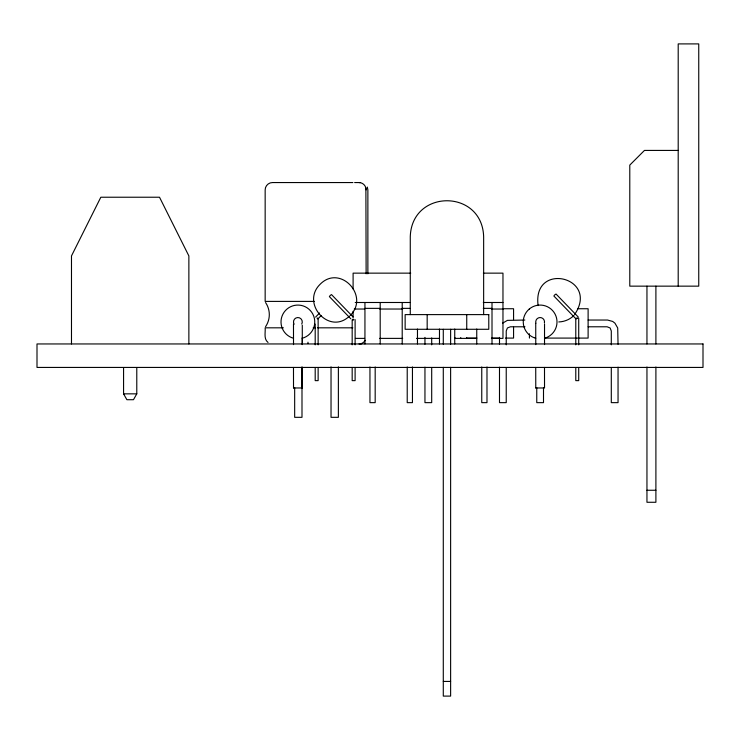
<?xml version="1.0" encoding="UTF-8"?>
<svg xmlns="http://www.w3.org/2000/svg" width="740" height="740" viewBox="0 0 740 740"><rect width="100%" height="100%" fill="white"/><g stroke="black" fill="none" stroke-linecap="round" stroke-linejoin="round"><path stroke-width="1.11" d="M576.072 318.875L577.626 318.117L575.979 318.274M265.577 326.682C270.553 319.255 270.553 309.958 265.577 302.54M136.78 367.762L136.78 393.846L133.478 399.711L126.873 399.711L123.571 393.846L123.571 367.762M350.316 315.416C369.954 295.695 339.799 263.81 319.948 284.456C300.736 303.474 329.318 335.535 349.447 316.11M574.647 314.509C599.955 276.88 532.106 260.989 538.128 305.601M352.555 320.318L353.748 319.55M315.601 317.099L319.578 312.983M321.262 315.453L318.135 318.69L318.135 344.84M573.972 315.416C569.966 319.495 564.472 321.733 558.783 321.946M502.608 323.158L507.418 320.374L524.845 320.041M353.628 319.615L352.175 319.81L352.175 344.84M361.749 343.702L359.039 343.952M678.201 150.424L644.457 150.424L629.786 165.094L629.786 286.149L698.745 286.149L698.745 43.901L678.201 43.901L678.201 286.149M352.887 182.558L272.496 182.558C268.574 182.475 265.077 185.971 265.161 189.893L265.161 301.402L314.306 301.402M354.636 182.558L360.537 182.558M410.737 273.143L353.1 273.143L353.1 288.942M483.368 273.143L502.969 273.143L502.969 338.384L491.434 338.384M355.246 302.493L409.84 302.493M483.285 302.493L502.969 302.493M364.94 308.358L380.194 308.358M402.209 308.358L409.84 308.358M483.285 308.358L492.007 308.358M503.265 308.737L513.569 308.737L513.569 319.615M577.801 308.737L588.115 308.737L588.115 338.088L544.594 338.088M354.247 309.033L364.626 309.033M379.611 309.033L402.671 309.033M491.434 309.033L502.969 309.033M588.115 320.041L607.559 320.041L612.702 321.447L614.931 323.158L617.706 327.968L618.048 344.267M524.947 326.784L510.424 326.784L507.418 327.968L506.234 330.974L506.234 344.84M588.115 326.784L607.115 326.784L610.112 327.968L611.296 330.974L611.296 344.84M283.392 327.82L265.161 327.82C265.586 332.51 263.505 339.031 268.037 342.444M313.196 327.82L315.407 327.82M317.627 327.82L352.832 327.82M476.93 338.088L466.616 338.088L466.616 337.588M491.813 338.088L499.833 338.088M505.559 338.088L513.569 338.088L513.569 327.21M355.404 338.384L364.626 338.384M379.611 338.384L402.671 338.384M416.5 338.384L439.56 338.384M454.545 338.384L476.449 338.384M293.484 387.973L302.281 387.973L302.281 367.429L302.253 387.973M535.732 387.973L544.529 387.973L544.501 367.419M123.571 393.846L136.78 393.846M646.954 490.259L655.899 490.259M443.288 681.429L450.623 681.429M317.932 318.293L317.053 318.108L317.858 318.977M578.319 317.099L556.027 294.021L554.574 295.019L553.89 296.028L575.785 318.69L575.785 344.84M352.915 316.757L331.502 294.585L330.271 295.399L329.393 296.62L350.797 318.783M367.318 187.081L367.873 189.893L367.873 273.809M359.039 182.558A7.335 7.086 -90 0 1 365.884 187.988L366.124 273.809M365.884 187.988L366.124 189.893M655.899 286.149L655.899 343.952M655.899 366.994L655.899 502.275L646.954 502.275L646.954 366.994M646.954 286.149L646.954 343.952M618.048 367.16L618.048 402.643L611.296 402.643L611.296 367.965M578.717 318.108L578.717 344.84M578.717 367.937L578.717 380.638L575.785 380.638L575.785 367.937M544.529 324.092L544.529 344.6M543.502 387.769L543.502 402.643L536.759 402.643L536.759 387.621M535.732 323.315L535.769 344.637M535.732 367.438L535.769 387.973M535.288 337.588L535.288 338.088M529.424 308.737L529.424 309.237M529.424 333.786L529.424 338.088M506.234 367.965L506.234 402.643L499.491 402.643L499.491 367.16M499.491 337.394L499.491 344.267M492.007 302.493L492.007 343.952M486.985 366.975L486.985 402.643L481.759 402.643L481.759 366.975M483.646 314.611L483.646 236.846C482.341 188.737 411.579 188.737 410.275 236.846L410.275 314.611M476.745 329.022L476.745 343.952M466.737 314.611L466.737 329.282M460.752 337.588L460.752 338.088M454.878 337.588L454.878 338.088M454.739 329.022L454.739 343.952M450.623 329.282L450.623 344.294M450.623 367.345L450.623 696.1L443.288 696.1L443.288 367.345M443.288 329.282L443.288 344.294M439.477 329.022L439.477 343.952M431.697 337.912L431.697 344.84M431.697 367.965L431.697 402.643L424.954 402.643L424.954 367.16M427.174 314.611L427.174 329.282M424.954 337.394L424.954 344.267M417.471 329.022L417.471 343.952M412.448 366.975L412.448 402.643L407.222 402.643L407.222 366.975M402.209 302.493L402.209 343.952M380.194 302.493L380.194 343.952M375.18 366.975L375.18 402.643L369.954 402.643L369.954 366.975M364.94 302.493L364.94 343.952M355.108 319.615L355.108 344.84M355.108 367.937L355.108 380.638L352.175 380.638L352.175 367.937M353.1 311.29L353.1 318.061M338.374 366.883L338.374 417.323L331.03 417.323L331.03 366.883M318.135 367.937L318.135 380.638L315.194 380.638L315.194 367.937M315.194 324.055L315.194 344.84M307.988 342.204L307.988 343.499M302.281 325.184L302.281 344.6L302.253 337.727M301.994 366.883L301.994 417.323L294.668 417.323L294.668 387.519M293.484 324.203L293.521 344.637M293.484 367.438L293.521 387.973M188.867 343.952L188.867 255.92L159.516 197.228L100.825 197.228L71.484 255.92L71.484 343.952M535.76 338.245A16.872 16.872 0 0 1 526.307 312.271A16.872 16.872 0 0 1 553.955 312.271A16.872 16.872 0 0 1 544.501 338.245M535.908 323.195A4.403 4.403 0 0 1 540.015 317.543A4.403 4.403 0 0 1 544.409 322.973M293.512 338.245A16.872 16.872 0 0 1 284.058 312.271A16.872 16.872 0 0 1 311.707 312.271A16.872 16.872 0 0 1 302.253 338.245M294.132 324.25A4.403 4.403 0 0 1 297.767 317.543A4.403 4.403 0 0 1 301.754 324.046M365.171 340.289A7.335 7.086 -90 0 1 360.87 343.702M488.779 314.611L405.141 314.611L405.141 329.282L488.779 329.282L488.779 314.611M703 343.952L37 343.952L37 367.429L703 367.429L703 343.952"/></g></svg>
